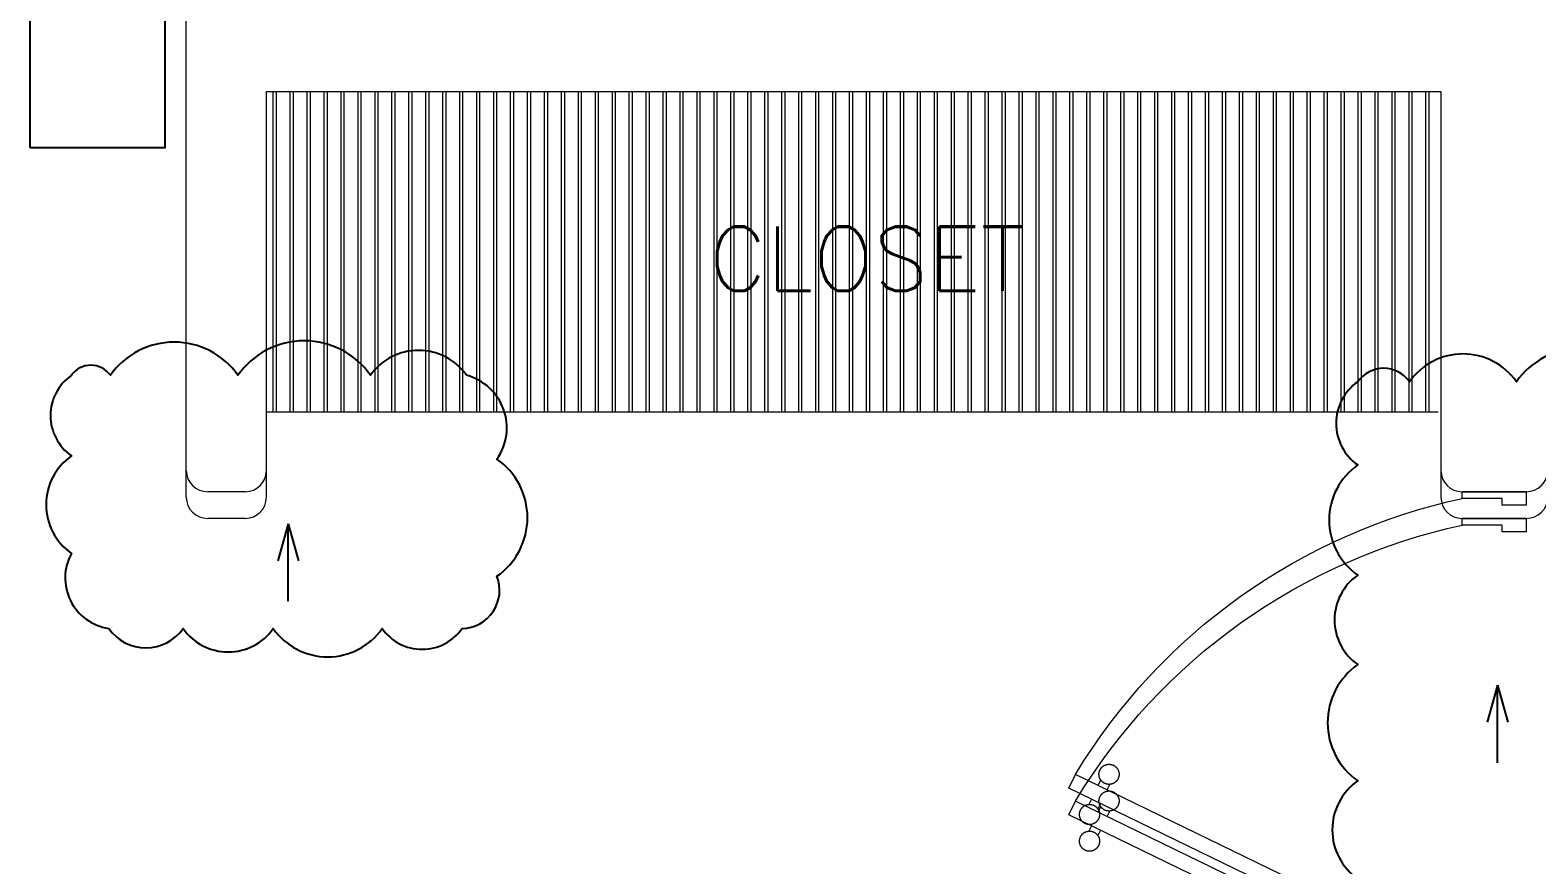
# Model space of a CAD drawing. Header units: metres. Extents: x -232 to 581, y 30 to 789.
# Drawn here: x 102.873 to 105.696, y 672.063 to 673.627 of the extents above; entities that cross this region are included whole.
import ezdxf

# ---------------------------------------------------------------- set-up
doc = ezdxf.new("R2010")
doc.units = ezdxf.units.M
for name, color, linetype, lineweight in [('A-DOOR', 35, 'Continuous', 5), ('A-WALL', 250, 'Continuous', 20), ('baños', 140, 'Continuous', 0), ('closets', 253, 'Continuous', 0), ('textos', 7, 'Continuous', 0)]:
    doc.layers.add(name, color=color, linetype=linetype, lineweight=lineweight)
doc.layers.add('MOBILIARIOS', color=252, linetype='Continuous')
doc.styles.get("Standard").update_dxf_attribs({"font": 'arial.ttf'})

# ---------------------------------------------------------------- blocks, each defined once
blk = doc.blocks.new('puerta 1.00')
at = {"layer": 'A-DOOR'}
for p, q in [((-0.15, -0.0125), (-0.9369, -0.3949)), ((-0.1376, -0.038), (-0.15, -0.0125)), ((-0.1376, -0.038), (-0.9245, -0.4204)), ((-0.8946, -0.3743), (-0.8996, -0.3641)), ((-0.8777, -0.3661), (-0.8826, -0.3559)), ((-0.9369, -0.3949), (-0.9245, -0.4204)), ((-0.8653, -0.3916), (-0.8603, -0.4018)), ((-0.8822, -0.3998), (-0.8772, -0.4101))]:
    blk.add_line(p, q, dxfattribs=at)
for points in [[(-0.08, 0), (-0.08, -0.025), (-0.125, -0.025), (-0.125, -0.0125), (-0.2, -0.0125), (-0.2, 0), (-0.08, 0)], [(-0.08, -0.95), (-0.08, -0.925), (-0.125, -0.925), (-0.125, -0.9375), (-0.2, -0.9375), (-0.2, -0.95), (-0.08, -0.95)]]:
    blk.add_lwpolyline(points, dxfattribs=at)
blk.add_arc((0.0366, 0.1602), 1.1229, 211.1336, 257.8343, dxfattribs=at)
for points in [[(-0.8982, -0.3642), (-0.9033, -0.3642), (-0.912, -0.3591), (-0.917, -0.3504), (-0.917, -0.3403), (-0.912, -0.3316), (-0.9033, -0.3265), (-0.8932, -0.3265), (-0.8844, -0.3316), (-0.8794, -0.3403), (-0.8794, -0.3504), (-0.8844, -0.3591), (-0.8932, -0.3642), (-0.8982, -0.3642)], [(-0.8617, -0.4394), (-0.8667, -0.4394), (-0.8754, -0.4344), (-0.8805, -0.4256), (-0.8805, -0.4156), (-0.8754, -0.4068), (-0.8667, -0.4018), (-0.8566, -0.4018), (-0.8479, -0.4068), (-0.8428, -0.4156), (-0.8428, -0.4257), (-0.8479, -0.4344), (-0.8566, -0.4394), (-0.8617, -0.4394)]]:
    blk.add_open_spline(points, degree=2, dxfattribs=at)
blk = doc.blocks.new('A$C58f5b6b7')
at = {"layer": 'MOBILIARIOS'}
for points in [[(0, 0.2526), (2, 0.2526), (2, 0), (0, 0)], [(0.382, 0.1596), (0.382, 0.1691), (1.618, 0.1691), (1.618, 0.1596)]]:
    blk.add_lwpolyline(points, close=True, dxfattribs=at)
for points in [[(1.6059, 0.1595), (1.5823, 0.1372), (1, 0.1372), (0.4177, 0.1372), (0.3941, 0.1595)], [(1.5823, 0.1372), (1.54, 0.0973), (0.46, 0.0973), (0.4177, 0.1372)]]:
    blk.add_lwpolyline(points, dxfattribs=at)
for points, degree in [([(0.4512, 0.2382, -0.0047), (0.4469, 0.2461, -0.0047), (0.4415, 0.2461, -0.0047), (0.4325, 0.2461, -0.0047), (0.4368, 0.237, -0.0047)], 3), ([(0.4368, 0.237, -0.0047), (0.4526, 0.2031, -0.0047), (0.4683, 0.1691, -0.0047)], 2), ([(0.4885, 0.1691, -0.0047), (0.4698, 0.2037, -0.0047), (0.4512, 0.2382, -0.0047)], 2), ([(1.5115, 0.1691, -0.0047), (1.5302, 0.2037, -0.0047), (1.5488, 0.2382, -0.0047)], 2), ([(1.5632, 0.237, -0.0047), (1.5474, 0.2031, -0.0047), (1.5317, 0.1691, -0.0047)], 2), ([(1.5488, 0.2382, -0.0047), (1.5531, 0.2461, -0.0047), (1.5585, 0.2461, -0.0047), (1.5675, 0.2461, -0.0047), (1.5632, 0.237, -0.0047)], 3), ([(0.4368, 0.0172, -0.0047), (0.4554, 0.0572, -0.0047), (0.474, 0.0973, -0.0047)], 2), ([(0.4951, 0.0973, -0.0047), (0.4731, 0.0566, -0.0047), (0.4512, 0.016, -0.0047)], 2), ([(1.5049, 0.0973), (1.5269, 0.0566), (1.5488, 0.016)], 2), ([(1.5632, 0.0172), (1.5446, 0.0572), (1.526, 0.0973)], 2)]:
    blk.add_open_spline(points, degree=degree, dxfattribs=at)
for points in [[(0.4512, 0.016, -0.0047), (0.4469, 0.0081, -0.0047), (0.4415, 0.0081, -0.0047), (0.4325, 0.0081, -0.0047), (0.4368, 0.0172, -0.0047)], [(1.5488, 0.016), (1.5531, 0.0081), (1.5585, 0.0081), (1.5675, 0.0081), (1.5632, 0.0172)]]:
    blk.add_open_spline(points, degree=3, knots=[-0.08544201, -0.08544201, -0.08544201, -0.08544201, -0.04272101, 0, 0, 0, 0], dxfattribs=at)
blk = doc.blocks.new('27.11.2025 LN09 1ER NIVEL')
at = {"layer": 'closets', "true_color": 0x000000, "transparency": 33554687}
h = blk.add_hatch(dxfattribs=at)
h.set_pattern_fill('LINE', color=18, scale=0.01, angle=90)
h.set_pattern_definition([(90, (376.188263, 202.218214), (-0.03175, 2e-18), [])])
h.paths.add_polyline_path([(181.2819, 107.3441), (181.2819, 106.7441)], flags=0)
h.paths.add_polyline_path([(182.3285, 107.3441), (182.3285, 106.7441), (180.1338, 106.7441), (180.1338, 107.3441)])
at = {"layer": 'A-WALL', "color": 18, "true_color": 0x000000}
for p, q in [((179.9838, 106.5841), (179.9838, 109.9541)), ((180.1338, 106.5841), (180.1338, 107.3441)), ((180.1338, 107.3441), (182.3338, 107.3441)), ((182.3338, 107.3441), (182.3338, 106.5841)), ((180.0938, 106.5441), (180.0238, 106.5441)), ((182.4938, 106.5441), (182.3738, 106.5441))]:
    blk.add_line(p, q, dxfattribs=at)
for centre, start, end in [((180.0238, 106.5841), 180, 270), ((180.0938, 106.5841), 270, 0), ((182.3738, 106.5841), 180, 270), ((182.4938, 106.5841), 270, 360)]:
    blk.add_arc(centre, 0.04, start, end, dxfattribs=at)
at = {"layer": 'closets', "color": 18, "true_color": 0x000000, "transparency": 33554687}
blk.add_line((180.1338, 106.7441), (182.3285, 106.7441), dxfattribs=at)
at = {"layer": 'A-DOOR', "color": 18, "true_color": 0x000000, "xscale": -1, "rotation": 180}
blk.add_blockref('puerta 1.00', (182.5738, 105.5941), dxfattribs=at)
at = {"layer": 'MOBILIARIOS', "color": 18, "true_color": 0x000000, "rotation": 90}
blk.add_blockref('A$C58f5b6b7', (179.9438, 107.2386, 0.0047), dxfattribs=at)
at = {"layer": 'textos', "color": 18, "true_color": 0x000000, "insert": (182.9607, 106.9706), "char_height": 0.15, "width": 3.404877, "attachment_point": 9}
blk.add_mtext('\\pxqc;{\\Fromans|c0;\\H0.8x;CLOSET\\H1.25x; }', dxfattribs=at)
blk = doc.blocks.new('20.03.2026 LN 09 PRIMER NIVEL ARQ')
at = {"layer": 'closets', "transparency": 33554687}
h = blk.add_hatch(dxfattribs=at)
h.set_pattern_fill('LINE', color=1, scale=0.01, angle=90)
h.set_pattern_definition([(90, (195.56849, 48.48093), (-0.03175, 2e-18), [])])
h.paths.add_polyline_path([(0.6621, -46.3932), (0.6621, -46.9932)], flags=0)
h.paths.add_polyline_path([(1.7087, -46.3932), (1.7087, -46.9932), (-0.486, -46.9932), (-0.486, -46.3932)])
at = {"layer": 'A-WALL', "color": 1}
for p, q in [((-0.636, -47.1032), (-0.636, -43.8832)), ((-0.486, -47.1032), (-0.486, -46.3932)), ((-0.486, -46.3932), (1.714, -46.3932)), ((1.714, -46.3932), (1.714, -47.1032)), ((-0.526, -47.1432), (-0.596, -47.1432)), ((1.874, -47.1432), (1.754, -47.1432))]:
    blk.add_line(p, q, dxfattribs=at)
for centre, start, end in [((-0.596, -47.1032), 180, 270), ((-0.526, -47.1032), 270, 0), ((1.754, -47.1032), 180, 270), ((1.874, -47.1032), 270, 360)]:
    blk.add_arc(centre, 0.04, start, end, dxfattribs=at)
at = {"layer": 'closets', "color": 1, "transparency": 33554687}
blk.add_line((-0.486, -46.9932), (1.7087, -46.9932), dxfattribs=at)
at = {"layer": 'A-DOOR', "color": 1, "xscale": -1, "rotation": 180}
blk.add_blockref('puerta 1.00', (1.954, -48.0932), dxfattribs=at)
at = {"layer": 'MOBILIARIOS', "color": 1, "rotation": 90}
blk.add_blockref('A$C58f5b6b7', (-0.676, -46.4987, 0.0047), dxfattribs=at)
at = {"layer": 'baños', "color": 1, "linetype": 'Continuous'}
for tag, p in [('MODELNUMBER', (-12.0611, -62.0707)), ('MATERIAL', (-12.0611, -62.0709)), ('PRODUCT', (-12.0611, -62.0708)), ('TRADENAME', (-12.0611, -62.0708))]:
    blk.add_attdef(tag, p, '', height=0.0000254, rotation=359.9999, dxfattribs=at)
at = {"layer": 'textos', "color": 1, "insert": (2.3409, -46.7666), "char_height": 0.15, "width": 3.404877, "attachment_point": 9}
blk.add_mtext('\\pxqc;{\\Fromans|c0;\\H0.8x;CLOSET\\H1.25x; }', dxfattribs=at)

msp = doc.modelspace()

# ---------------------------------------------------------------- linework, layer by layer
at = {"color": 6}
for p, q in [((103.3567, 672.7023), (103.3373, 672.6333)), ((103.3567, 672.5572), (103.3567, 672.7023)), ((103.3567, 672.7023), (103.3761, 672.6333)), ((105.6217, 672.3999), (105.6023, 672.3308)), ((105.6217, 672.2547), (105.6217, 672.3999)), ((105.6217, 672.3999), (105.6411, 672.3308))]:
    msp.add_line(p, q, dxfattribs=at)
for points in [[(102.9506, 672.9806, 0.520567), (102.9506, 672.8297, 0.520567), (102.9506, 672.6471, 0.520567), (103.0204, 672.5063, 0.520567), (103.1599, 672.5063, 0.520567), (103.3286, 672.5063, 0.520567), (103.5326, 672.5063, 0.520567), (103.6823, 672.5063, 0.520567), (103.7477, 672.6041, 0.520567), (103.7477, 672.8237, 0.520567), (103.6906, 672.9806, 0.520567), (103.5108, 672.9806, 0.520567), (103.2625, 672.9806, 0.520567), (103.0235, 672.9806, 0.520567)], [(105.3601, 672.9685, 0.520567), (105.3601, 672.8126, 0.520567), (105.3601, 672.6062, 0.520567), (105.3601, 672.4386, 0.520567), (105.3601, 672.221, 0.520567), (105.3601, 672.0371, 0.520567), (105.3601, 671.7873, 0.520567), (105.5214, 671.7299, 0.520567), (105.7507, 671.7299, 0.520567), (105.9052, 671.771, 0.520567), (105.9052, 671.956, 0.520567), (105.9052, 672.1265, 0.520567), (105.9052, 672.3573, 0.520567), (105.9052, 672.5219, 0.520567), (105.9052, 672.7773, 0.520567), (105.8969, 672.9685, 0.520567), (105.6572, 672.9685, 0.520567), (105.4571, 672.9685, 0.520567)]]:
    msp.add_lwpolyline(points, format="xyb", close=True, dxfattribs=at)

# ---------------------------------------------------------------- block references
at = {"color": 1}
for name, p in [('20.03.2026 LN 09 PRIMER NIVEL ARQ', (103.8018, 719.9057)), ('27.11.2025 LN09 1ER NIVEL', (-76.818, 566.1684))]:
    msp.add_blockref(name, p, dxfattribs=at)

doc.saveas('drawing.dxf')
